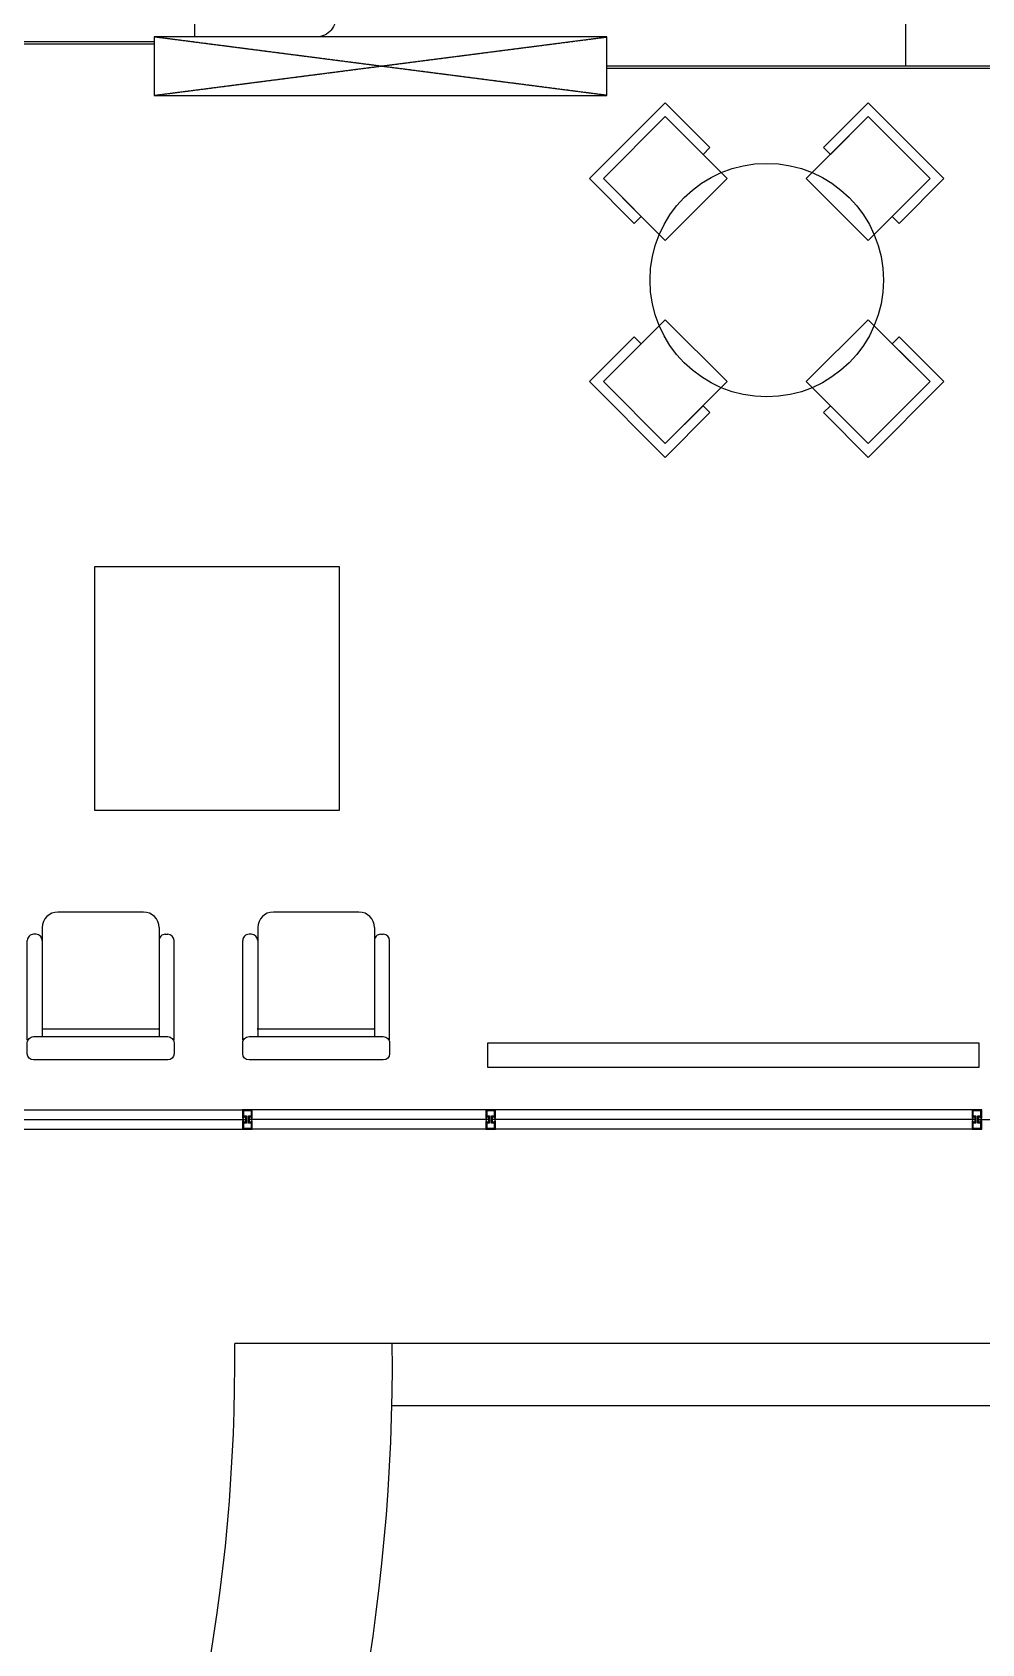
# Model space of a CAD drawing. Header units: millimetres. Extents: x 489570 to 664474, y -400689 to -233120.
# Drawn here: x 558778 to 563660, y -294593 to -286314 of the extents above; entities that cross this region are included whole.
import ezdxf

# ---------------------------------------------------------------- set-up
doc = ezdxf.new("R2010")
doc.units = ezdxf.units.MM
doc.header["$LTSCALE"] = 10
doc.header["$MEASUREMENT"] = 0
doc.linetypes.add('HIDDEN', pattern=[0.375, 0.25, -0.125])
for name, color, linetype in [('03AFP', 2, 'Continuous'), ('07APP', 7, 'Continuous'), ('XREF BB LVL 3$0$X-WTC3-Level 3 segmented$0$DOOR', 2, 'Continuous'), ('XREF BB LVL 3$0$X-WTC3-Level 3 segmented$0$WAL', 7, 'Continuous'), ('XREF WTC3 FPPP MAY09 1$0$PAR-low', 8, 'Continuous'), ('XREF WTC3 FPPP MAY09 1$0$X-WTC3-Level 3 segmented$0$PAR-FUL', 2, 'Continuous')]:
    doc.layers.add(name, color=color, linetype=linetype)

# ---------------------------------------------------------------- blocks, each defined once
blk = doc.blocks.new('XREF WTC3 FPPP MAY09 1$0$kursi')
at = {"layer": '03AFP', "linetype": 'ByBlock'}
for points in [[(200, -400), (199.9999999999709, -89.9999999999709, 0.414213562373095), (110, 2.91038304567337e-11), (-110.0000000000291, 0, 0.414213562373095), (-200, -89.9999999999709), (-200.0000000000291, -400)], [(-200.0000000000291, -400), (-200.0000000000291, -86.83122898216243, 0.414213562373095), (-210.0000000000291, -76.83122898219153), (-234.9999999999418, -76.83122898219153, 0.414213562373095), (-244.9999999999418, -86.83122898216243), (-245.0000000000291, -417.8027717437362, 0.4142135623731538), (-235, -427.8027717437071), (-219.3094742204994, -427.8027717437362)], [(199.9999999999418, -399.9999999999709), (199.9999999999127, -86.83122898216243, -0.414213562373095), (209.9999999999418, -76.83122898219153), (234.9999999998545, -76.83122898219153, -0.414213562373095), (244.9999999998836, -86.83122898219153), (244.9999999999418, -417.8027717437362, -0.4142135623731538), (234.9999999999127, -427.8027717437362), (219.3094742204703, -427.8027717437653)]]:
    blk.add_lwpolyline(points, format="xyb", dxfattribs=at)
for centre, radius, start, end in [((-104.805773510132, -486.7206852691306), 128.7727378389795, 137.6668923262442, 222.3331076725231), ((-124.8417921971413, -459.6901442621311), 95.97744277784622, 141.543633019393, 218.4563669806071), ((0, 339.7715920855117), 766.330221547294, 254.8715370840339, 285.1284629159662), ((104.805773510132, -486.7206852691015), 128.7727378389795, 317.6668923262442, 42.33310767252309), ((124.8417921971122, -459.6901442621602), 95.97744277784622, 321.5436330193929, 38.45636698060706), ((0, 220.3913035611913), 766.330221547294, 254.8715370840339, 285.1284629159662), ((0, 166.3302215472795), 766.330221547294, 254.8715370840339, 285.1284629159662)]:
    blk.add_arc(centre, radius, start, end, dxfattribs=at)
blk = doc.blocks.new('XREF WTC3 FPPP MAY09 1$0$hsbc sing')
for p, q in [((-25, 0), (-25, -1829.000000000015)), ((-25, 0), (1643.999999999971, 2.91038304567337e-11)), ((-25, 0), (1643.999999999971, 0)), ((1089.499739707084, 0), (1804, 0)), ((1804, -626.5163044410292), (1804, 0)), ((1686.635182233309, -724.9970797422575), (878.4120444167056, -582.4855341123475)), ((585, -1829.000000000015), (585, -828.6874723654037)), ((-25, -1829.000000000015), (585, -1829.000000000015))]:
    blk.add_line(p, q)
for centre, radius, start, end in [((835, -828.6874723654037), 250, 79.99999999945281, 180), ((1704, -626.5163044410292), 100, 260.0000000004187, 0)]:
    blk.add_arc(centre, radius, start, end)
at = {"xscale": -1, "rotation": 45.00000000000005}
blk.add_blockref('XREF WTC3 FPPP MAY09 1$0$kursi', (772.5218465210055, -778.7672048172099), dxfattribs=at)
blk = doc.blocks.new('XREF WTC3 FPPP MAY09 1$0$SF1')
at = {"layer": '03AFP', "linetype": 'ByBlock'}
for p, q in [((-391.6241972665302, 631.6888661401754), (70.45805354398908, 315.334207930151)), ((-391.6241972665302, 631.6888661401754), (70.45805354404729, 315.3342079301801)), ((129.7090409928933, 368.3466099623911), (-293.6096048883046, 658.1626011560584)), ((-730.5752639174461, 136.6008190048742), (-268.4932166567305, -179.7536998491705)), ((-296.482630689512, -254.1686646411399), (-719.8012765707099, 35.64732655255648))]:
    blk.add_line(p, q, dxfattribs=at)
at = {"layer": '03AFP'}
for p, q in [((-345.5570929666283, 638.9310072362277), (-338.0916943805641, 649.8353138185339)), ((-720.6631653220975, 91.03372262710764), (-728.1285639082198, 80.12941604481603))]:
    blk.add_line(p, q, dxfattribs=at)
at = {"layer": '03AFP', "linetype": 'ByBlock'}
for points in [[(-502.8292174471426, 610.870508440712), (-751.3934822615702, 247.8060427350574, 0.4142135623715393), (-730.5752639174461, 136.6008190048451)], [(-301.5390895991586, -157.1295548584894, 0.008705121119870958), (-299.9257752227713, -154.8589108773158), (35.87889107275987, 335.6329216517333, 0.008705121120053175), (37.41218060150277, 337.9583529208612)], [(37.41218060156098, 337.9583529208758, -0.008705121119870958), (35.87889107281808, 335.6329216517479), (39.02549497794826, 340.228996902064, -0.008705121120053175), (37.41218060150277, 337.9583529208903)], [(37.41218060156098, 337.9583529208758, 0.008705121119870958), (39.02549497800646, 340.2289969020494), (35.87889107275987, 335.6329216517624, 0.008705121120053175), (37.41218060150277, 337.9583529208903)], [(-301.5390895991586, -157.1295548584894, -0.00870512111987096), (-303.0723791279597, -159.4549861276028), (-299.9257752227713, -154.8589108772867, -0.008705121120053175), (-301.5390895992168, -157.1295548584603)]]:
    blk.add_lwpolyline(points, format="xyb", dxfattribs=at)
blk.add_lwpolyline([(186.691147425794, 329.3350383795187, -0.4142135623436595), (195.0184347644099, 284.8529488864879), (-195.0184347643517, -284.8529488864879, -0.414213562373083), (-239.5005242566112, -293.1802362240123), (-285.7087289827177, -261.5447843386355, -0.4142135623730985), (-294.0360163202276, -217.0626948463614), (96.00085320824292, 352.6432029268908, -0.4142135623928075), (140.4829426997458, 360.97049026491)], format="xyb", close=True, dxfattribs=at)
at = {"layer": '03AFP'}
for centre, start, end in [((-311.6870059656794, 631.7579127411591), 55.60334830721142, 145.6033483055814), ((-319.1524045517435, 620.8536061588529), 145.6033483055814, 235.6033483072114), ((-694.2584769072128, 72.95632154973282), 55.60334830721142, 145.6033483055814), ((-701.7238754933351, 62.05201496744121), 145.6033483055814, 235.6033483072114)]:
    blk.add_arc(centre, 31.99999999999997, start, end, dxfattribs=at)
at = {"layer": '03AFP', "linetype": 'ByBlock'}
blk.add_arc((-436.8174964099308, 565.677005747275), 79.9999999999941, 55.60334830721142, 145.6033483055814, dxfattribs=at)
blk = doc.blocks.new('XREF WTC3 FPPP MAY09 1$0$1200-4')
at = {"layer": '03AFP'}
for points in [[(-839.7801546856645, 521.5821031519445), (-521.5821031517698, 839.7801546858391), (-203.3840516177006, 521.5821031520609), (-521.5821031517116, 203.3840516180499), (-839.7801546856645, 521.5821031519445), (-521.5821031517698, 839.7801546858391), (-327.1277383253328, 645.3257898596348), (-291.7723992660758, 680.6811289190082), (-521.5821031517698, 910.4908328045858), (-910.4908328042948, 521.5821031519445), (-680.6811289186007, 291.7723992663668), (-645.3257898593438, 327.1277383257402), (-839.7801546856645, 521.5821031519445)], [(839.7801546856645, 521.5821031519445), (521.5821031517698, 839.7801546858391), (203.3840516177006, 521.5821031520609), (521.5821031517116, 203.3840516180499), (839.7801546856645, 521.5821031519445), (521.5821031517698, 839.7801546858391), (327.1277383253328, 645.3257898596348), (291.7723992660758, 680.6811289190082), (521.5821031517698, 910.4908328045858), (910.4908328042948, 521.5821031519445), (680.6811289186007, 291.7723992663668), (645.3257898593438, 327.1277383257402), (839.7801546856645, 521.5821031519445)], [(-839.7801546856645, -521.5821031519445), (-521.5821031517698, -839.7801546858391), (-203.3840516177006, -521.5821031520609), (-521.5821031517116, -203.3840516180499), (-839.7801546856645, -521.5821031519445), (-521.5821031517698, -839.7801546858391), (-327.1277383253328, -645.3257898596348), (-291.7723992660758, -680.6811289190082), (-521.5821031517698, -910.4908328045858), (-910.4908328042948, -521.5821031519445), (-680.6811289186007, -291.7723992663668), (-645.3257898593438, -327.1277383257402), (-839.7801546856645, -521.5821031519445)], [(839.7801546856645, -521.5821031519445), (521.5821031517698, -839.7801546858391), (203.3840516177006, -521.5821031520609), (521.5821031517116, -203.3840516180499), (839.7801546856645, -521.5821031519445), (521.5821031517698, -839.7801546858391), (327.1277383253328, -645.3257898596348), (291.7723992660758, -680.6811289190082), (521.5821031517698, -910.4908328045858), (910.4908328042948, -521.5821031519445), (680.6811289186007, -291.7723992663668), (645.3257898593438, -327.1277383257402), (839.7801546856645, -521.5821031519445)]]:
    blk.add_lwpolyline(points, close=True, dxfattribs=at)
blk.add_circle((0, 0), 600, dxfattribs=at)
blk = doc.blocks.new('XREF BB LVL 3$0$X-WTC3-Level 3 segmented$0$fra2')
for points in [[(0.4339131160785357, 0), (0, 0), (0, 0.5), (0.4339131160785357, 0.5)], [(0.4339131160785357, 0.5005879943322711), (0.4339131160785357, 0.4604245830513207), (0.3638370917192457, 0.4099558861494828), (0.3638370917192457, 0.3548764563106914), (0.6361629082807543, 0.3548764563106843), (0.6361629082807543, 0.4099558861494828), (0.5660868839214643, 0.4604245830513207), (0.5660868839214643, 0.5), (1, 0.5), (1, 0), (0.5660868839214643, 0), (0.5660868839214643, 0.03957541694867928), (0.6361629082807543, 0.09004411385051725), (0.6361629082807543, 0.1451235436893157), (0.3638370917192457, 0.1451235436893086), (0.3638370917192457, 0.09004411385051725), (0.4339131160785357, 0.03957541694867928), (0.4339131160785357, -0.0005879943322710801)]]:
    blk.add_lwpolyline(points)
blk.add_lwpolyline([(0.6861629082807532, 0.3048764563106872), (0.686162908280755, 0.4499999999999993), (0.9499999999999993, 0.4499999999999993), (0.9499999999999993, 0.05000000000000071), (0.686162908280755, 0.05000000000000071), (0.6861629082807532, 0.1951235436893128), (0.313837091719245, 0.1951235436893128), (0.313837091719245, 0.05000000000000071), (0.05000000000000071, 0.05000000000000071), (0.05000000000000071, 0.4499999999999993), (0.313837091719245, 0.4499999999999993), (0.313837091719245, 0.3048764563106872)], close=True)

msp = doc.modelspace()

# ---------------------------------------------------------------- linework, layer by layer
at = {"color": 6}
for points in [[(563269.9368471383, -286488.0944952284), (563269.9368471383, -286488.0944952284), (563269.9368471383, -283762.1503562165)], [(563732.1777461644, -286488.0944952284), (561732.1777461644, -286488.0944952284)], [(563732.1777461644, -286500.0944952284), (561732.1777461644, -286500.0944952284)]]:
    msp.add_lwpolyline(points, dxfattribs=at)
at = {"layer": '03AFP'}
for points in [[(559097.5857760017, -290310.1788490944), (560357.4882452306, -290310.1788490944), (560357.4882452306, -289060.7174447158), (559097.5857760017, -289060.7174447158)], [(561118.2206200561, -291630.3970310566), (563646.0871406328, -291630.3970310566), (563646.0871406328, -291506.6257145288), (561118.2206200561, -291506.6257145288)]]:
    msp.add_lwpolyline(points, close=True, dxfattribs=at)
at = {"layer": '07APP', "color": 6}
for p, q in [((559404.8534838539, -286362.6027485069), (550768.5272160295, -286362.6027485069)), ((559404.8534838539, -286374.6027485069), (550768.5272160295, -286374.6027485069))]:
    msp.add_line(p, q, dxfattribs=at)
at = {"layer": 'XREF BB LVL 3$0$X-WTC3-Level 3 segmented$0$DOOR', "color": 4}
for p, q in [((557395.7113022208, -291899.6027485069), (559874.7360109587, -291899.6027485069)), ((561124.7360109588, -291899.6027485069), (559895.7113022208, -291899.6027485069)), ((563624.7360109587, -291899.6027485069), (561145.7113022208, -291899.6027485069)), ((563645.7113022208, -291899.6027485069), (564874.7360109588, -291899.6027485069))]:
    msp.add_line(p, q, dxfattribs=at)
at = {"layer": 'XREF BB LVL 3$0$X-WTC3-Level 3 segmented$0$DOOR'}
for p, q in [((557410.2236565899, -291849.6027485069), (559860.2236565899, -291849.6027485069)), ((561110.2236565899, -291849.6027485069), (559910.2236565897, -291849.6027485069)), ((563610.2236565899, -291849.6027485069), (561160.2236565899, -291849.6027485069)), ((557410.2236565899, -291949.6027485069), (559860.2236565899, -291949.6027485069)), ((561110.2236565899, -291949.6027485069), (559910.2236565897, -291949.6027485069)), ((563610.2236565899, -291949.6027485069), (561160.2236565899, -291949.6027485069))]:
    msp.add_line(p, q, dxfattribs=at)
at = {"layer": 'XREF BB LVL 3$0$X-WTC3-Level 3 segmented$0$WAL'}
for p, q in [((565439.7236565896, -293049.6027485069), (559819.2886303142, -293049.6027485069)), ((564629.7236565896, -293369.6027485069), (560627.5445682287, -293369.6027485069))]:
    msp.add_line(p, q, dxfattribs=at)
for radius, end in [(9310, 0.5538883437758337), (10120, 0.5095541636179518)]:
    msp.add_arc((550509.7236565896, -293139.6027485069), radius, 270, end, dxfattribs=at)
at = {"layer": 'XREF WTC3 FPPP MAY09 1$0$X-WTC3-Level 3 segmented$0$PAR-FUL', "color": 1, "linetype": 'HIDDEN'}
for p, q in [((561732.1777461644, -286638.0944952284), (559404.8534838539, -286338.0944952284)), ((559404.8534838539, -286638.0944952284), (561732.1777461644, -286338.0944952284))]:
    msp.add_line(p, q, dxfattribs=at)
at = {"layer": 'XREF WTC3 FPPP MAY09 1$0$X-WTC3-Level 3 segmented$0$PAR-FUL'}
msp.add_lwpolyline([(561732.1777461644, -286638.0944952284), (561732.1777461644, -286338.0944952284), (559404.8534838539, -286338.0944952284), (559404.8534838539, -286638.0944952284)], close=True, dxfattribs=at)

# ---------------------------------------------------------------- block references
at = {"layer": '03AFP', "xscale": -1, "rotation": 90}
msp.add_blockref('XREF WTC3 FPPP MAY09 1$0$hsbc sing', (559611.9368471383, -284534.0944952284), dxfattribs=at)
at = {"layer": '03AFP', "rotation": 90}
msp.add_blockref('XREF WTC3 FPPP MAY09 1$0$1200-4', (562554.2861463941, -287587.3118521475), dxfattribs=at)
at = {"layer": 'XREF BB LVL 3$0$X-WTC3-Level 3 segmented$0$DOOR', "xscale": -100, "yscale": 100, "zscale": 100, "rotation": 270}
for p in [(559859.7236565896, -291949.6027485069), (561109.7236565896, -291949.6027485069), (563609.7236565896, -291949.6027485069)]:
    msp.add_blockref('XREF BB LVL 3$0$X-WTC3-Level 3 segmented$0$fra2', p, dxfattribs=at)
at = {"layer": 'XREF WTC3 FPPP MAY09 1$0$PAR-low', "rotation": 304.3966516939026}
for p in [(559130.0673652902, -291593.6612311095), (560237.9098804786, -291593.6612311095)]:
    msp.add_blockref('XREF WTC3 FPPP MAY09 1$0$SF1', p, dxfattribs=at)

doc.saveas('drawing.dxf')
